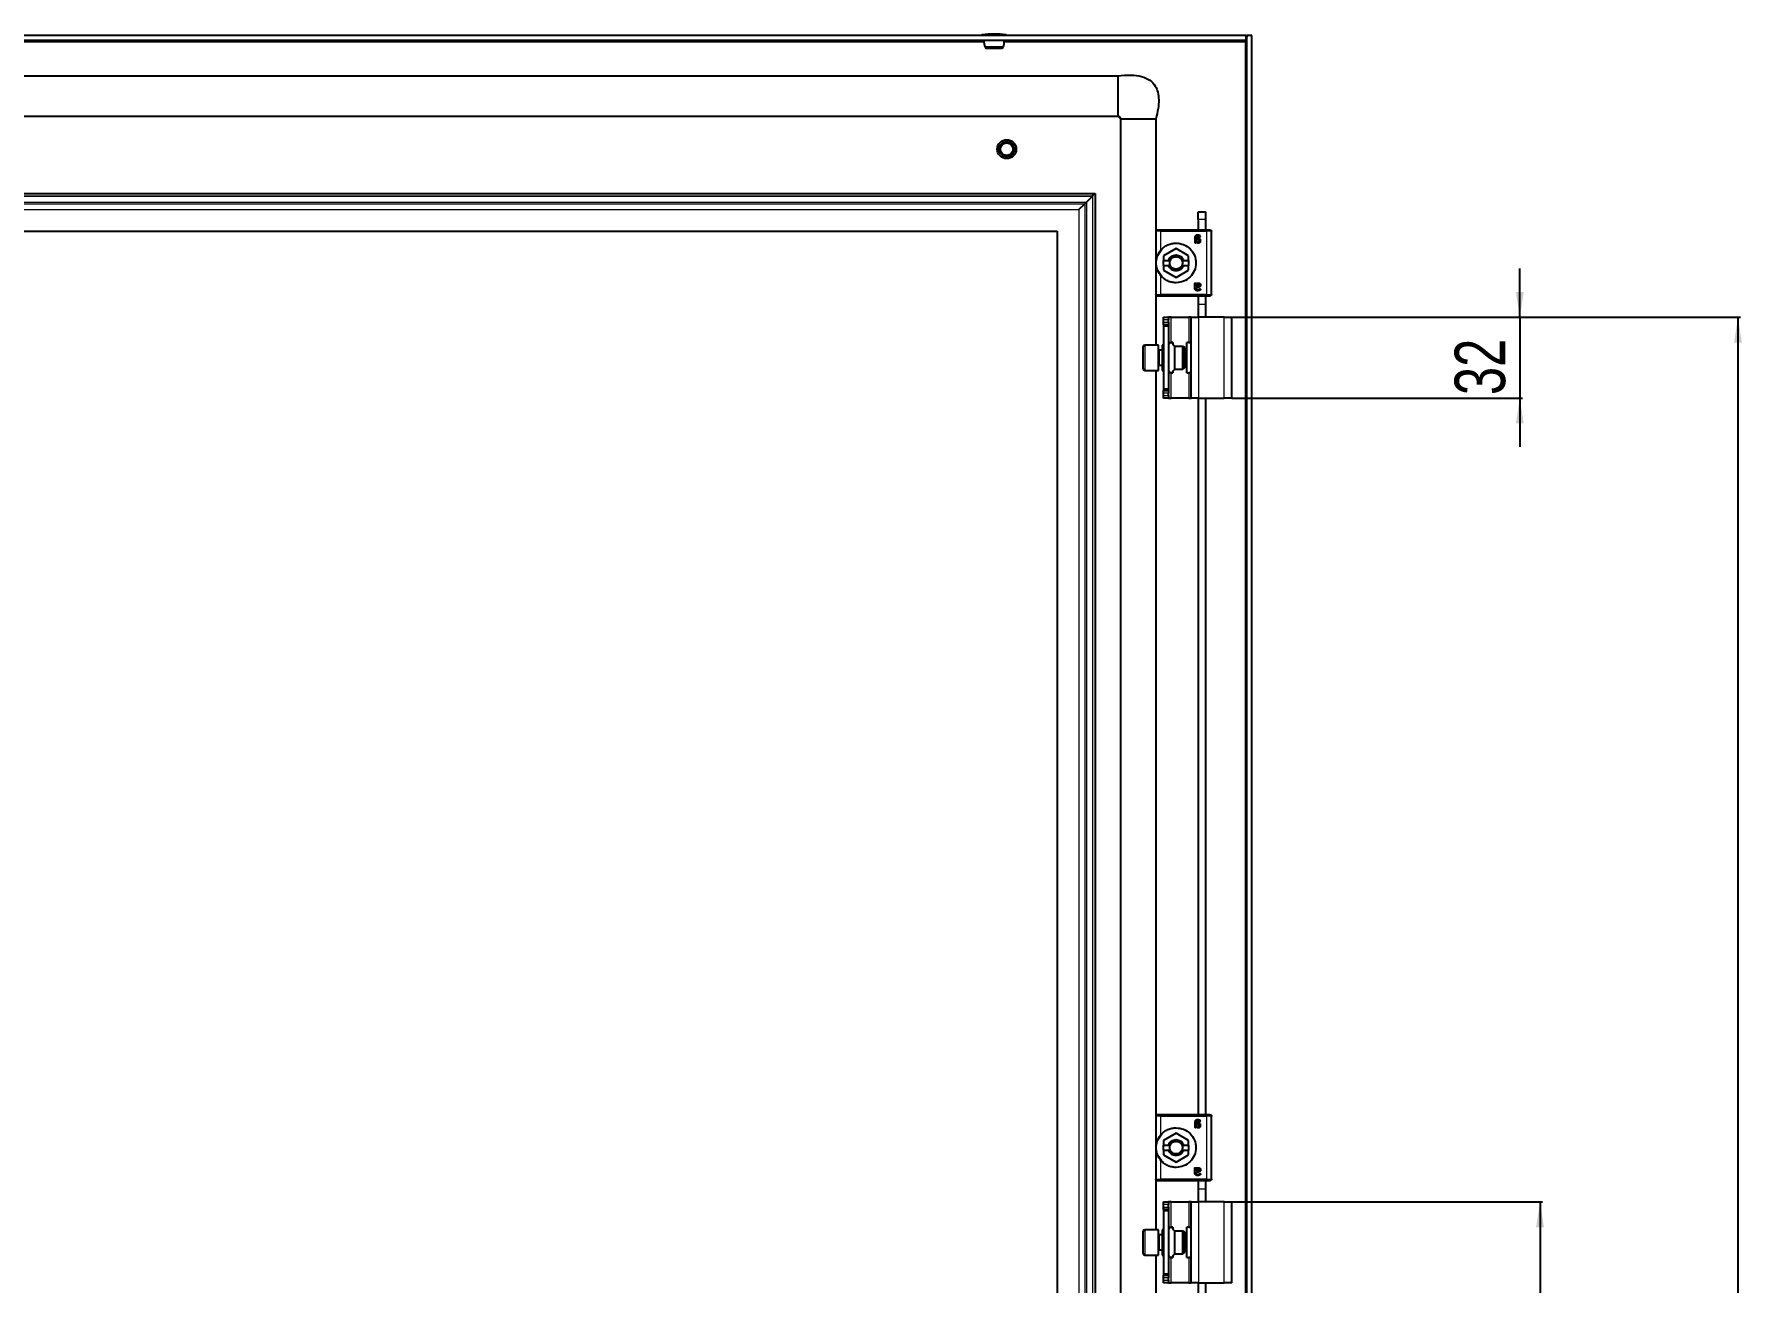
# Model space of a CAD drawing. Header units: millimetres. Extents: x -945 to 2005, y -832 to 978.
# Drawn here: x 1329 to 2005, y 308 to 802 of the extents above; entities that cross this region are included whole.
import ezdxf

# ---------------------------------------------------------------- set-up
doc = ezdxf.new("R2010")
doc.units = ezdxf.units.MM
doc.layers.add('FORMAT', color=7, linetype='Continuous')
doc.styles.add('SLDTEXTSTYLE0', font='TXT', dxfattribs={"width": 0.75})
doc.dimstyles.new('SLDDIMSTYLE0', dxfattribs={"dimtxt": 20, "dimasz": 10, "dimexe": 0, "dimexo": 0.0625, "dimgap": 5, "dimtad": 2, "dimdec": 1, "dimrnd": 1e-09, "dimzin": 12, "dimdsep": 46, "dimtxsty": 'SLDTEXTSTYLE0', "dimsah": 1, "dimcen": 0.09, "dimadec": 0, "dimazin": 3, "dimtfac": 1, "dimtofl": 0, "dimtmove": 0, "dimatfit": 3, "dimfxl": 0, "dimfrac": 2, "dimtolj": 1, "dimtzin": 12, "dimarcsym": 0})
doc.dimstyles.new('SLDDIMSTYLE1', dxfattribs={"dimtxt": 20, "dimasz": 10, "dimexe": 0, "dimexo": 0.0625, "dimgap": 5, "dimtad": 2, "dimdec": 1, "dimrnd": 1e-09, "dimzin": 12, "dimdsep": 46, "dimtxsty": 'SLDTEXTSTYLE0', "dimsah": 1, "dimcen": 0.09, "dimadec": 0, "dimazin": 3, "dimtfac": 1, "dimtmove": 0, "dimatfit": 0, "dimfxl": 0, "dimfrac": 2, "dimtolj": 1, "dimtzin": 12, "dimarcsym": 0})

# ---------------------------------------------------------------- blocks, each defined once
blk = doc.blocks.new('_D_8')
at = {"layer": 'FORMAT'}
for p, q in [((1802.91, 690.03), (2004.21, 690.03)), ((2003.21, 690.03), (2003.21, -441.97)), ((1802.91, -441.97), (2004.21, -441.97))]:
    blk.add_line(p, q, dxfattribs=at)
for points in [[(2003.21, 690.03), (2001.67, 680.03), (2004.75, 680.03)], [(2003.21, -441.97), (2004.75, -431.97), (2001.67, -431.97)]]:
    blk.add_solid(points, dxfattribs=at)
at = {"layer": 'FORMAT', "insert": (1977.43, 94.48), "char_height": 20, "attachment_point": 1, "rotation": 90, "style": 'SLDTEXTSTYLE0'}
blk.add_mtext('1132', dxfattribs=at)
blk = doc.blocks.new('_D_9')
at = {"layer": 'FORMAT'}
for p, q in [((1916.9, 690.03), (1916.9, 709.26)), ((1802.91, 690.03), (1917.9, 690.03)), ((1916.9, 690.03), (1916.9, 658.03)), ((1802.91, 658.03), (1917.9, 658.03)), ((1916.9, 658.03), (1916.9, 638.8))]:
    blk.add_line(p, q, dxfattribs=at)
for points in [[(1916.9, 690.03), (1918.44, 700.03), (1915.36, 700.03)], [(1916.9, 658.03), (1915.36, 648.03), (1918.44, 648.03)]]:
    blk.add_solid(points, dxfattribs=at)
at = {"layer": 'FORMAT', "insert": (1891.12, 659.25), "char_height": 20, "attachment_point": 1, "rotation": 90, "style": 'SLDTEXTSTYLE0'}
blk.add_mtext('32', dxfattribs=at)
blk = doc.blocks.new('_D_11')
at = {"layer": 'FORMAT'}
for p, q in [((1802.91, 340.03), (1925.9, 340.03)), ((1924.9, 340.03), (1924.9, -91.97)), ((1802.91, -91.97), (1925.9, -91.97))]:
    blk.add_line(p, q, dxfattribs=at)
for points in [[(1924.9, 340.03), (1923.36, 330.03), (1926.44, 330.03)], [(1924.9, -91.97), (1926.44, -81.97), (1923.36, -81.97)]]:
    blk.add_solid(points, dxfattribs=at)
at = {"layer": 'FORMAT', "insert": (1899.12, 101.87), "char_height": 20, "attachment_point": 1, "rotation": 90, "style": 'SLDTEXTSTYLE0'}
blk.add_mtext('432', dxfattribs=at)

msp = doc.modelspace()

# ---------------------------------------------------------------- linework, layer by layer
at = {"color": 7, "linetype": 'Continuous', "lineweight": 25}
for p, q in [((1808.6, 801.53), (819.2, 801.53)), ((1808.6, 799.53), (819.2, 799.53)), ((1808.51, 799.53), (1808.3, 798.93)), ((1808.6, 799.53), (1808.6, 801.53)), ((1810.9, 801.53), (1808.9, 801.53)), ((1808.9, -553.47), (1808.9, 801.53)), ((1810.9, -553.47), (1810.9, 801.53)), ((1712.48, 796.92), (1705.31, 796.92)), ((1705.79, 796.53), (1712, 796.53)), ((869.9, 785.53), (1757.9, 785.53)), ((869.9, 769.53), (1757.9, 769.53)), ((1758.9, 768.53), (1758.9, -520.47)), ((1772.9, 768.53), (1772.9, 724.21)), ((878.9, 739.03), (1748.9, 739.03)), ((1745.49, 735.62), (1747.8, 737.93)), ((1747.9, 738.03), (1748.9, 739.03)), ((1748.9, 739.03), (1748.9, -490.97)), ((1742.49, 732.62), (1744.8, 734.93)), ((1744.8, 734.93), (1745.49, 735.62)), ((1789.6, 731.73), (1792.6, 731.73)), ((1789.6, 728.73), (1789.6, 731.73)), ((1792.6, 731.73), (1792.6, 728.73)), ((893.9, 724.03), (1733.9, 724.03)), ((1733.9, 724.03), (1733.9, -475.97)), ((1772.9, 724.03), (1772.9, 699.03)), ((1792.9, 724.53), (1774.9, 724.53)), ((1789.6, 728.73), (1789.6, 724.53)), ((1792.6, 728.73), (1792.6, 724.53)), ((1793.5, 724.53), (1793.25, 724.53)), ((1794.9, 699.03), (1794.9, 724.03)), ((1773.72, 714.66), (1775.23, 716.92)), ((1780.9, 717.25), (1775.95, 714.39)), ((1785.85, 714.39), (1780.9, 717.25)), ((1788.34, 721.49), (1788.34, 719.62)), ((1788.79, 719.63), (1788.79, 719.9)), ((1788.87, 721.24), (1788.87, 721.46)), ((1789.25, 721.24), (1788.87, 721.24)), ((1788.87, 720.89), (1789.29, 720.89)), ((1788.87, 720.3), (1788.87, 720.89)), ((1775.95, 714.39), (1775.95, 712.53)), ((1775.95, 712.53), (1777.91, 712.53)), ((1775.95, 710.53), (1775.95, 712.53)), ((1775.95, 710.53), (1775.95, 708.67)), ((1775.95, 710.53), (1777.91, 710.53)), ((1778.6, 712.53), (1777.91, 712.53)), ((1777.91, 710.53), (1778.6, 710.53)), ((1783.88, 712.53), (1783.19, 712.53)), ((1783.19, 710.53), (1783.88, 710.53)), ((1783.88, 712.53), (1785.85, 712.53)), ((1783.88, 710.53), (1785.85, 710.53)), ((1785.85, 712.53), (1785.85, 714.39)), ((1785.85, 712.53), (1785.85, 710.53)), ((1785.85, 708.67), (1785.85, 710.53)), ((1775.23, 706.15), (1773.72, 708.41)), ((1775.95, 708.67), (1780.9, 705.82)), ((1780.9, 705.82), (1785.85, 708.67)), ((1788.34, 701.57), (1788.34, 703.44)), ((1788.79, 703.44), (1788.79, 703.16)), ((1788.87, 702.18), (1788.87, 702.77)), ((1772.9, 698.86), (1772.9, 679.03)), ((1774.9, 698.53), (1792.9, 698.53)), ((1789.29, 702.18), (1788.87, 702.18)), ((1789.25, 701.83), (1788.87, 701.83)), ((1788.87, 701.83), (1788.87, 701.61)), ((1789.6, 698.62), (1789.6, 695.23)), ((1792.6, 698.62), (1792.6, 695.23)), ((1793.25, 698.53), (1793.5, 698.53)), ((1775.9, 690.03), (1777.9, 690.03)), ((1775.9, 689.03), (1775.9, 690.03)), ((1777.9, 690.03), (1777.9, 689.03)), ((1778.9, 690.03), (1777.9, 690.03)), ((1778.9, 690.03), (1785.9, 690.03)), ((1786.9, 690.03), (1785.9, 690.03)), ((1786.9, 690.03), (1789.9, 690.03)), ((1786.9, 658.03), (1786.9, 690.03)), ((1789.6, 695.23), (1789.6, 690.03)), ((1799.9, 690.03), (1789.9, 690.03)), ((1792.6, 695.23), (1792.6, 690.03)), ((1799.9, 690.03), (1802.9, 690.03)), ((1802.9, 658.03), (1802.9, 690.03)), ((1775.9, 688.03), (1775.9, 689.03)), ((1775.9, 687.03), (1775.9, 688.03)), ((1777.9, 687.03), (1775.9, 687.03)), ((1775.9, 687.03), (1775.9, 686.53)), ((1777.9, 686.53), (1775.9, 686.53)), ((1775.9, 686.53), (1775.9, 661.53)), ((1777.9, 688.03), (1777.9, 689.03)), ((1777.9, 688.03), (1777.9, 687.03)), ((1777.9, 687.03), (1777.9, 686.53)), ((1777.9, 686.53), (1777.9, 661.53)), ((1767.9, 671.78), (1767.9, 678.43)), ((1773.9, 679.03), (1768.5, 679.03)), ((1773.9, 671.47), (1773.9, 679.03)), ((1775.4, 677.03), (1774.15, 677.03)), ((1775.9, 679.03), (1775.4, 679.03)), ((1775.4, 679.03), (1775.4, 677.82)), ((1775.4, 677.82), (1775.4, 669.03)), ((1777.9, 680.03), (1778.9, 680.03)), ((1779.6, 680.03), (1778.9, 680.03)), ((1779.6, 680.03), (1779.6, 679.58)), ((1783.53, 678.53), (1780.4, 678.53)), ((1780.4, 669.53), (1780.4, 678.53)), ((1784.4, 678.03), (1783.53, 678.53)), ((1783.53, 669.53), (1783.53, 678.53)), ((1784.4, 670.03), (1784.4, 678.03)), ((1785.2, 668.03), (1785.2, 680.03)), ((1785.9, 680.03), (1785.2, 680.03)), ((1785.9, 680.03), (1786.9, 680.03)), ((1767.9, 669.63), (1767.9, 671.78)), ((1768.5, 669.03), (1773.9, 669.03)), ((1772.9, 669.03), (1772.9, 374.21)), ((1773.9, 669.03), (1773.9, 671.47)), ((1774.15, 671.03), (1775.4, 671.03)), ((1775.4, 669.03), (1775.9, 669.03)), ((1780.4, 669.53), (1783.53, 669.53)), ((1783.53, 669.53), (1784.4, 670.03)), ((1778.9, 668.03), (1777.9, 668.03)), ((1778.9, 668.03), (1779.6, 668.03)), ((1779.6, 668.48), (1779.6, 668.03)), ((1785.2, 668.03), (1785.9, 668.03)), ((1786.9, 668.03), (1785.9, 668.03)), ((1777.9, 661.53), (1775.9, 661.53)), ((1775.9, 661.53), (1775.9, 661.03)), ((1775.9, 660.03), (1775.9, 661.03)), ((1775.9, 661.03), (1777.9, 661.03)), ((1775.9, 659.03), (1775.9, 660.03)), ((1775.9, 658.03), (1775.9, 659.03)), ((1777.9, 658.03), (1775.9, 658.03)), ((1777.9, 661.53), (1777.9, 661.03)), ((1777.9, 661.03), (1777.9, 660.03)), ((1777.9, 659.03), (1777.9, 660.03)), ((1777.9, 659.03), (1777.9, 658.03)), ((1777.9, 658.03), (1778.9, 658.03)), ((1785.9, 658.03), (1778.9, 658.03)), ((1785.9, 658.03), (1786.9, 658.03)), ((1789.9, 658.03), (1786.9, 658.03)), ((1789.6, 658.03), (1789.6, 374.53)), ((1789.9, 658.03), (1799.9, 658.03)), ((1792.6, 658.03), (1792.6, 374.53)), ((1802.9, 658.03), (1799.9, 658.03)), ((1772.9, 374.03), (1772.9, 349.03)), ((1792.9, 374.53), (1774.9, 374.53)), ((1793.5, 374.53), (1793.25, 374.53)), ((1794.9, 349.03), (1794.9, 374.03)), ((1773.72, 364.66), (1775.23, 366.92)), ((1780.9, 367.25), (1775.95, 364.39)), ((1785.85, 364.39), (1780.9, 367.25)), ((1788.34, 371.49), (1788.34, 369.62)), ((1788.79, 369.63), (1788.79, 369.9)), ((1788.87, 371.24), (1788.87, 371.46)), ((1789.25, 371.24), (1788.87, 371.24)), ((1788.87, 370.89), (1789.29, 370.89)), ((1788.87, 370.3), (1788.87, 370.89)), ((1775.23, 356.15), (1773.72, 358.41)), ((1775.95, 364.39), (1775.95, 362.53)), ((1775.95, 362.53), (1777.91, 362.53)), ((1775.95, 360.53), (1775.95, 362.53)), ((1775.95, 360.53), (1775.95, 358.67)), ((1775.95, 360.53), (1777.91, 360.53)), ((1775.95, 358.67), (1780.9, 355.82)), ((1778.6, 362.53), (1777.91, 362.53)), ((1777.91, 360.53), (1778.6, 360.53)), ((1780.9, 355.82), (1785.85, 358.67)), ((1783.88, 362.53), (1783.19, 362.53)), ((1783.19, 360.53), (1783.88, 360.53)), ((1783.88, 362.53), (1785.85, 362.53)), ((1783.88, 360.53), (1785.85, 360.53)), ((1785.85, 362.53), (1785.85, 364.39)), ((1785.85, 362.53), (1785.85, 360.53)), ((1785.85, 358.67), (1785.85, 360.53)), ((1788.34, 351.57), (1788.34, 353.44)), ((1788.79, 353.44), (1788.79, 353.16)), ((1788.87, 352.18), (1788.87, 352.77)), ((1789.29, 352.18), (1788.87, 352.18)), ((1789.25, 351.83), (1788.87, 351.83)), ((1788.87, 351.83), (1788.87, 351.61)), ((1772.9, 348.86), (1772.9, 329.03)), ((1774.9, 348.53), (1792.9, 348.53)), ((1789.6, 348.62), (1789.6, 345.23)), ((1789.6, 345.23), (1789.6, 340.03)), ((1792.6, 348.62), (1792.6, 345.23)), ((1792.6, 345.23), (1792.6, 340.03)), ((1793.25, 348.53), (1793.5, 348.53)), ((1775.9, 340.03), (1777.9, 340.03)), ((1775.9, 339.03), (1775.9, 340.03)), ((1775.9, 338.03), (1775.9, 339.03)), ((1775.9, 337.03), (1775.9, 338.03)), ((1777.9, 340.03), (1777.9, 339.03)), ((1778.9, 340.03), (1777.9, 340.03)), ((1777.9, 338.03), (1777.9, 339.03)), ((1777.9, 338.03), (1777.9, 337.03)), ((1778.9, 340.03), (1785.9, 340.03)), ((1786.9, 340.03), (1785.9, 340.03)), ((1786.9, 340.03), (1789.9, 340.03)), ((1786.9, 308.03), (1786.9, 340.03)), ((1799.9, 340.03), (1789.9, 340.03)), ((1799.9, 340.03), (1802.9, 340.03)), ((1802.9, 308.03), (1802.9, 340.03)), ((1777.9, 337.03), (1775.9, 337.03)), ((1775.9, 337.03), (1775.9, 336.53)), ((1777.9, 336.53), (1775.9, 336.53)), ((1775.9, 336.53), (1775.9, 311.53)), ((1777.9, 337.03), (1777.9, 336.53)), ((1777.9, 336.53), (1777.9, 311.53)), ((1767.9, 321.78), (1767.9, 328.43)), ((1773.9, 329.03), (1768.5, 329.03)), ((1773.9, 321.47), (1773.9, 329.03)), ((1775.4, 327.03), (1774.15, 327.03)), ((1775.9, 329.03), (1775.4, 329.03)), ((1775.4, 329.03), (1775.4, 327.82)), ((1775.4, 327.82), (1775.4, 319.03)), ((1777.9, 330.03), (1778.9, 330.03)), ((1779.6, 330.03), (1778.9, 330.03)), ((1779.6, 330.03), (1779.6, 329.58)), ((1783.53, 328.53), (1780.4, 328.53)), ((1780.4, 319.53), (1780.4, 328.53)), ((1784.4, 328.03), (1783.53, 328.53)), ((1783.53, 319.53), (1783.53, 328.53)), ((1784.4, 320.03), (1784.4, 328.03)), ((1785.2, 318.03), (1785.2, 330.03)), ((1785.9, 330.03), (1785.2, 330.03)), ((1785.9, 330.03), (1786.9, 330.03)), ((1767.9, 319.63), (1767.9, 321.78)), ((1768.5, 319.03), (1773.9, 319.03)), ((1772.9, 319.03), (1772.9, -70.97)), ((1773.9, 319.03), (1773.9, 321.47)), ((1774.15, 321.03), (1775.4, 321.03)), ((1775.4, 319.03), (1775.9, 319.03)), ((1778.9, 318.03), (1777.9, 318.03)), ((1778.9, 318.03), (1779.6, 318.03)), ((1779.6, 318.48), (1779.6, 318.03)), ((1780.4, 319.53), (1783.53, 319.53)), ((1783.53, 319.53), (1784.4, 320.03)), ((1785.2, 318.03), (1785.9, 318.03)), ((1786.9, 318.03), (1785.9, 318.03)), ((1777.9, 311.53), (1775.9, 311.53)), ((1775.9, 311.53), (1775.9, 311.03)), ((1775.9, 311.03), (1777.9, 311.03)), ((1775.9, 310.03), (1775.9, 311.03)), ((1777.9, 311.53), (1777.9, 311.03)), ((1777.9, 311.03), (1777.9, 310.03)), ((1775.9, 309.03), (1775.9, 310.03)), ((1775.9, 308.03), (1775.9, 309.03)), ((1777.9, 308.03), (1775.9, 308.03)), ((1777.9, 309.03), (1777.9, 310.03)), ((1777.9, 309.03), (1777.9, 308.03)), ((1777.9, 308.03), (1778.9, 308.03)), ((1785.9, 308.03), (1778.9, 308.03)), ((1785.9, 308.03), (1786.9, 308.03)), ((1789.9, 308.03), (1786.9, 308.03)), ((1789.6, 308.03), (1789.6, 259.73)), ((1789.9, 308.03), (1799.9, 308.03)), ((1792.6, 308.03), (1792.6, 259.73)), ((1802.9, 308.03), (1799.9, 308.03))]:
    msp.add_line(p, q, dxfattribs=at)
at = {"color": 8, "linetype": 'Continuous', "lineweight": 18}
for p, q in [((922.94, 798.93), (1704.85, 798.93)), ((1713.76, 801.66), (1704.03, 801.66)), ((1713.64, 801.78), (1704.15, 801.78)), ((1712.94, 798.93), (1808.3, 798.93)), ((1808.3, 798.93), (1808.3, -550.87)), ((879.9, 738.03), (1747.9, 738.03)), ((880, 737.93), (1747.8, 737.93)), ((1747.8, 737.93), (1747.8, -489.87)), ((1747.9, 738.03), (1747.9, -489.97)), ((882.3, 735.62), (1745.49, 735.62)), ((883, 734.93), (1744.8, 734.93)), ((885.3, 732.62), (1742.49, 732.62)), ((1742.49, 732.62), (1742.49, -484.56)), ((1744.8, 734.93), (1744.8, -486.87)), ((1745.49, 735.62), (1745.49, -487.56)), ((1774.9, 716.59), (1774.9, 724.03)), ((1774.9, 724.03), (1792.9, 724.03)), ((1792.6, 728.73), (1789.6, 728.73)), ((1792.9, 724.03), (1792.9, 699.03)), ((1774.9, 699.03), (1774.9, 706.47)), ((1780.9, 709.03), (1780.9, 708.38)), ((1792.9, 699.03), (1774.9, 699.03)), ((1778.9, 680.03), (1778.9, 690.03)), ((1785.9, 690.03), (1785.9, 680.03)), ((1789.6, 695.23), (1792.6, 695.23)), ((1789.9, 658.03), (1789.9, 690.03)), ((1799.9, 658.03), (1799.9, 690.03)), ((1777.9, 689.03), (1775.9, 689.03)), ((1775.9, 688.03), (1777.9, 688.03)), ((1768.5, 679.03), (1768.5, 671.47)), ((1774.15, 677.03), (1774.15, 671.03)), ((1768.5, 671.47), (1768.5, 669.03)), ((1778.9, 658.03), (1778.9, 668.03)), ((1785.9, 668.03), (1785.9, 658.03)), ((1777.9, 660.03), (1775.9, 660.03)), ((1775.9, 659.03), (1777.9, 659.03)), ((1774.9, 366.59), (1774.9, 374.03)), ((1774.9, 374.03), (1792.9, 374.03)), ((1792.9, 374.03), (1792.9, 349.03)), ((1780.9, 359.03), (1780.9, 358.38)), ((1774.9, 349.03), (1774.9, 356.47)), ((1792.9, 349.03), (1774.9, 349.03)), ((1789.6, 345.23), (1792.6, 345.23)), ((1777.9, 339.03), (1775.9, 339.03)), ((1775.9, 338.03), (1777.9, 338.03)), ((1778.9, 330.03), (1778.9, 340.03)), ((1785.9, 340.03), (1785.9, 330.03)), ((1789.9, 308.03), (1789.9, 340.03)), ((1799.9, 308.03), (1799.9, 340.03)), ((1768.5, 329.03), (1768.5, 321.47)), ((1774.15, 327.03), (1774.15, 321.03)), ((1768.5, 321.47), (1768.5, 319.03)), ((1778.9, 308.03), (1778.9, 318.03)), ((1785.9, 318.03), (1785.9, 308.03)), ((1777.9, 310.03), (1775.9, 310.03)), ((1775.9, 309.03), (1777.9, 309.03))]:
    msp.add_line(p, q, dxfattribs=at)
at = {"color": 7, "linetype": 'Continuous', "lineweight": 25}
for radius in [3.75, 3, 2.5]:
    msp.add_circle((1713.9, 756.53), radius, dxfattribs=at)
for centre, radius, start, end in [((1704.16, 801.66), 0.126, 96.02558, 180), ((1729.8, 801.6), 25.77, 179.86102, 180.13898), ((1708.9, 756.78), 45.25, 90.0016, 96.02558), ((1711.02, 799.27), 6.18, 177.53422, 202.36543), ((1708.89, 756.78), 45.25, 83.97442, 89.9984), ((1706.77, 799.27), 6.18, 337.63457, 2.46578), ((1713.63, 801.66), 0.126, 0, 83.97442), ((1687.99, 801.6), 25.77, 359.86102, 0.13898), ((1705.79, 797.03), 0.5, 193.38346, 270), ((1712, 797.03), 0.5, 270, 346.61654), ((1768.5, 678.43), 0.6, 90, 180), ((1774.15, 677.28), 0.25, 180, 270), ((1768.5, 669.63), 0.6, 180, 270), ((1774.15, 670.78), 0.25, 90, 180), ((1768.5, 328.43), 0.6, 90, 180), ((1774.15, 327.28), 0.25, 180, 270), ((1768.5, 319.63), 0.6, 180, 270), ((1774.15, 320.78), 0.25, 90, 180)]:
    msp.add_arc(centre, radius, start, end, dxfattribs=at)
for points, knots in [([(1808.3, 798.93), (1808.35, 799.09), (1808.4, 799.25), (1808.5, 799.47), (1808.55, 799.53), (1808.6, 799.53)], [0, 0, 0, 0, 0.5, 0.5, 1, 1, 1, 1]), ([(1808.9, 801.53), (1808.87, 801.15), (1808.83, 800.58), (1808.65, 800.01), (1808.6, 799.82)], [0, 0, 0, 0, 0.662931, 1, 1, 1, 1]), ([(1757.9, 785.53), (1759.62, 785.7), (1762.76, 786), (1767.09, 785.49), (1770.52, 784.06), (1772.73, 781.75), (1773.82, 778.98), (1774.14, 775.93), (1773.84, 772.37), (1773.23, 769.88), (1772.9, 768.53)], [0, 0, 0, 0, 0.176713, 0.320911, 0.440308, 0.54837, 0.6374, 0.738878, 0.858543, 1, 1, 1, 1]), ([(1757.9, 785.53), (1757.9, 785.5), (1757.9, 785.44), (1757.9, 784.8), (1757.9, 783.33), (1757.9, 781.14), (1757.9, 779.14), (1757.9, 777.53), (1757.9, 775.93), (1757.9, 773.92), (1757.9, 771.74), (1757.9, 770.23), (1757.9, 769.83), (1757.9, 769.7)], [0, 0, 0, 0, 0.069165, 0.1363, 0.267291, 0.398282, 0.465417, 0.534583, 0.603748, 0.670883, 0.801874, 0.932865, 1, 1, 1, 1]), ([(1757.9, 769.7), (1758, 769.68), (1758.13, 769.66), (1758.29, 769.59), (1758.37, 769.54), (1758.43, 769.47), (1758.47, 769.4), (1758.5, 769.33), (1758.57, 769.15), (1758.73, 769.07), (1758.88, 768.84), (1758.91, 768.64), (1758.93, 768.53)], [0, 0, 0, 0, 0.146823, 0.202041, 0.247643, 0.28691, 0.323569, 0.360785, 0.40083, 0.628513, 0.79432, 1, 1, 1, 1]), ([(1758.9, 768.53), (1758.75, 768.76), (1758.48, 769.16), (1758.07, 769.42), (1757.9, 769.53)], [0, 0, 0, 0, 0.561561, 1, 1, 1, 1]), ([(1759.01, 768.53), (1759.04, 768.53), (1759.12, 768.53), (1759.58, 768.53), (1759.87, 768.53)], [0, 0, 0, 0, 0.350861, 1, 1, 1, 1]), ([(1774.9, 706.47), (1774.61, 706.85), (1774.04, 707.6), (1773.48, 708.85), (1773.13, 710.13), (1773, 711.53), (1773.13, 712.94), (1773.48, 714.22), (1774.04, 715.46), (1774.61, 716.22), (1774.9, 716.59)], [0, 0, 0, 0, 0.125762, 0.25037, 0.375307, 0.500139, 0.62481, 0.749763, 0.874888, 1, 1, 1, 1]), ([(1789.45, 722.53), (1789.3, 722.53), (1789.08, 722.52), (1788.8, 722.42), (1788.61, 722.3), (1788.47, 722.14), (1788.35, 721.86), (1788.34, 721.64), (1788.34, 721.49)], [0, 0, 0, 0, 0.250089, 0.382495, 0.500259, 0.622163, 0.750133, 1, 1, 1, 1]), ([(1788.34, 719.62), (1788.34, 719.61), (1788.34, 719.6), (1788.35, 719.58), (1788.38, 719.56), (1788.45, 719.53), (1788.52, 719.53), (1788.57, 719.53)], [0, 0, 0, 0, 0.124881, 0.183376, 0.250934, 0.500336, 1, 1, 1, 1]), ([(1788.57, 719.53), (1788.61, 719.53), (1788.68, 719.53), (1788.75, 719.55), (1788.78, 719.58), (1788.79, 719.6), (1788.79, 719.61), (1788.79, 719.63)], [0, 0, 0, 0, 0.499718, 0.749437, 0.810587, 0.875078, 1, 1, 1, 1]), ([(1788.79, 719.9), (1788.92, 719.79), (1789.11, 719.62), (1789.38, 719.51), (1789.55, 719.48), (1789.63, 719.48), (1789.67, 719.47)], [0, 0, 0, 0, 0.499113, 0.749325, 0.874665, 1, 1, 1, 1]), ([(1788.87, 721.46), (1788.87, 721.55), (1788.88, 721.68), (1788.93, 721.85), (1789.01, 721.96), (1789.11, 722.04), (1789.24, 722.09), (1789.37, 722.12), (1789.46, 722.12), (1789.5, 722.12)], [0, 0, 0, 0, 0.250023, 0.382539, 0.499802, 0.620838, 0.749652, 0.874777, 1, 1, 1, 1]), ([(1789.59, 719.89), (1789.52, 719.89), (1789.37, 719.9), (1789.11, 720.04), (1788.96, 720.19), (1788.87, 720.3)], [0, 0, 0, 0, 0.249939, 0.499864, 1, 1, 1, 1]), ([(1790.63, 720.32), (1790.63, 720.4), (1790.62, 720.55), (1790.52, 720.77), (1790.37, 720.95), (1790.1, 721.12), (1789.71, 721.22), (1789.4, 721.23), (1789.25, 721.24)], [0, 0, 0, 0, 0.1250486, 0.2498861, 0.3708558, 0.4998199, 0.7496086, 1, 1, 1, 1]), ([(1789.29, 720.89), (1789.4, 720.88), (1789.58, 720.88), (1789.8, 720.81), (1789.95, 720.72), (1790.04, 720.62), (1790.09, 720.49), (1790.1, 720.4), (1790.1, 720.36)], [0, 0, 0, 0, 0.279652, 0.500248, 0.629485, 0.750186, 0.875763, 1, 1, 1, 1]), ([(1790.51, 722.04), (1790.51, 722.09), (1790.51, 722.17), (1790.45, 722.26), (1790.31, 722.35), (1789.98, 722.48), (1789.66, 722.51), (1789.45, 722.53)], [0, 0, 0, 0, 0.124693, 0.187182, 0.249773, 0.500039, 1, 1, 1, 1]), ([(1789.5, 722.12), (1789.66, 722.1), (1789.91, 722.07), (1790.16, 721.95), (1790.29, 721.88), (1790.35, 721.84), (1790.39, 721.83), (1790.41, 721.83)], [0, 0, 0, 0, 0.4987, 0.749508, 0.874949, 0.946783, 1, 1, 1, 1]), ([(1790.1, 720.36), (1790.1, 720.29), (1790.09, 720.19), (1790.02, 720.07), (1789.96, 720), (1789.88, 719.94), (1789.78, 719.91), (1789.69, 719.89), (1789.62, 719.89), (1789.59, 719.89)], [0, 0, 0, 0, 0.249168, 0.373635, 0.49939, 0.619394, 0.749656, 0.87477, 1, 1, 1, 1]), ([(1789.67, 719.47), (1789.79, 719.48), (1789.97, 719.49), (1790.2, 719.58), (1790.35, 719.67), (1790.48, 719.8), (1790.6, 720.01), (1790.62, 720.2), (1790.63, 720.32)], [0, 0, 0, 0, 0.25007, 0.379181, 0.500499, 0.62417, 0.750842, 1, 1, 1, 1]), ([(1790.41, 721.83), (1790.42, 721.83), (1790.44, 721.83), (1790.46, 721.84), (1790.47, 721.85), (1790.49, 721.88), (1790.5, 721.92), (1790.51, 721.96), (1790.51, 722), (1790.51, 722.02), (1790.51, 722.04)], [0, 0, 0, 0, 0.128825, 0.180169, 0.243397, 0.36986, 0.499864, 0.749649, 0.843476, 1, 1, 1, 1]), ([(1788.34, 703.44), (1788.34, 703.45), (1788.34, 703.47), (1788.35, 703.49), (1788.38, 703.51), (1788.45, 703.53), (1788.52, 703.53), (1788.57, 703.53)], [0, 0, 0, 0, 0.124884, 0.1863766, 0.2509142, 0.5003223, 1, 1, 1, 1]), ([(1788.57, 703.53), (1788.61, 703.53), (1788.67, 703.53), (1788.74, 703.51), (1788.76, 703.5), (1788.78, 703.49), (1788.79, 703.47), (1788.79, 703.45), (1788.79, 703.44)], [0, 0, 0, 0, 0.499162, 0.644242, 0.749698, 0.813605, 0.875217, 1, 1, 1, 1]), ([(1788.79, 703.16), (1788.92, 703.27), (1789.11, 703.44), (1789.42, 703.57), (1789.59, 703.59), (1789.67, 703.59)], [0, 0, 0, 0, 0.499364, 0.749701, 1, 1, 1, 1]), ([(1788.87, 702.77), (1788.96, 702.87), (1789.11, 703.03), (1789.34, 703.14), (1789.48, 703.18), (1789.55, 703.18), (1789.59, 703.18)], [0, 0, 0, 0, 0.499765, 0.749504, 0.874771, 1, 1, 1, 1]), ([(1790.63, 702.75), (1790.63, 702.71), (1790.63, 702.63), (1790.6, 702.48), (1790.52, 702.29), (1790.36, 702.12), (1790.1, 701.95), (1789.71, 701.84), (1789.4, 701.83), (1789.25, 701.83)], [0, 0, 0, 0, 0.0626366, 0.1252782, 0.2500723, 0.3748405, 0.4999941, 0.7496958, 1, 1, 1, 1]), ([(1790.1, 702.71), (1790.1, 702.66), (1790.09, 702.57), (1790.04, 702.45), (1789.95, 702.34), (1789.8, 702.25), (1789.58, 702.19), (1789.4, 702.18), (1789.29, 702.18)], [0, 0, 0, 0, 0.124446, 0.249795, 0.37, 0.499734, 0.719932, 1, 1, 1, 1]), ([(1789.59, 703.18), (1789.65, 703.18), (1789.75, 703.17), (1789.88, 703.12), (1789.96, 703.06), (1790.02, 702.99), (1790.07, 702.9), (1790.1, 702.81), (1790.1, 702.74), (1790.1, 702.71)], [0, 0, 0, 0, 0.2496231, 0.3771401, 0.499734, 0.6227303, 0.7498125, 0.8748762, 1, 1, 1, 1]), ([(1789.67, 703.59), (1789.79, 703.58), (1789.97, 703.57), (1790.2, 703.49), (1790.35, 703.39), (1790.48, 703.26), (1790.6, 703.05), (1790.62, 702.87), (1790.63, 702.75)], [0, 0, 0, 0, 0.25007, 0.379559, 0.500499, 0.624556, 0.750843, 1, 1, 1, 1]), ([(1789.45, 700.53), (1789.37, 700.53), (1789.23, 700.54), (1789.01, 700.57), (1788.8, 700.64), (1788.61, 700.76), (1788.47, 700.93), (1788.35, 701.2), (1788.34, 701.43), (1788.34, 701.57)], [0, 0, 0, 0, 0.125255, 0.250437, 0.383066, 0.500493, 0.622629, 0.75025, 1, 1, 1, 1]), ([(1788.87, 701.61), (1788.87, 701.56), (1788.87, 701.47), (1788.89, 701.34), (1788.93, 701.21), (1789.01, 701.1), (1789.11, 701.02), (1789.28, 700.95), (1789.42, 700.95), (1789.5, 700.94)], [0, 0, 0, 0, 0.125295, 0.250514, 0.383518, 0.50035, 0.621938, 0.750243, 1, 1, 1, 1]), ([(1790.51, 701.03), (1790.51, 701), (1790.51, 700.95), (1790.5, 700.87), (1790.45, 700.8), (1790.31, 700.71), (1789.98, 700.58), (1789.66, 700.55), (1789.45, 700.53)], [0, 0, 0, 0, 0.062686, 0.125173, 0.187628, 0.250185, 0.500314, 1, 1, 1, 1]), ([(1789.5, 700.94), (1789.67, 700.96), (1789.98, 700.98), (1790.24, 701.2), (1790.39, 701.23), (1790.41, 701.24)], [0, 0, 0, 0, 0.498852, 0.946609, 1, 1, 1, 1]), ([(1790.41, 701.24), (1790.42, 701.24), (1790.44, 701.24), (1790.46, 701.22), (1790.47, 701.21), (1790.49, 701.19), (1790.51, 701.13), (1790.51, 701.07), (1790.51, 701.03)], [0, 0, 0, 0, 0.13107, 0.182437, 0.243796, 0.371388, 0.500442, 1, 1, 1, 1]), ([(1780.4, 678.53), (1780.22, 678.69), (1779.87, 678.99), (1779.68, 679.56), (1779.31, 679.87), (1778.98, 680), (1778.62, 679.96), (1778.27, 679.77), (1778.02, 679.41), (1777.94, 679.12), (1777.9, 678.96)], [0, 0, 0, 0, 0.185676, 0.371025, 0.466937, 0.562172, 0.656347, 0.751553, 0.873842, 1, 1, 1, 1]), ([(1777.9, 669.1), (1777.94, 668.95), (1778.02, 668.65), (1778.27, 668.29), (1778.62, 668.1), (1778.98, 668.07), (1779.31, 668.2), (1779.68, 668.5), (1779.87, 669.07), (1780.22, 669.38), (1780.4, 669.53)], [0, 0, 0, 0, 0.126158, 0.248447, 0.343653, 0.437828, 0.533063, 0.628975, 0.814324, 1, 1, 1, 1]), ([(1789.45, 372.53), (1789.3, 372.53), (1789.08, 372.52), (1788.8, 372.42), (1788.61, 372.3), (1788.47, 372.14), (1788.35, 371.86), (1788.34, 371.64), (1788.34, 371.49)], [0, 0, 0, 0, 0.250089, 0.382495, 0.500259, 0.622163, 0.750133, 1, 1, 1, 1]), ([(1788.87, 371.46), (1788.87, 371.55), (1788.88, 371.68), (1788.93, 371.85), (1789.01, 371.96), (1789.11, 372.04), (1789.24, 372.09), (1789.37, 372.12), (1789.46, 372.12), (1789.5, 372.12)], [0, 0, 0, 0, 0.250023, 0.382539, 0.499802, 0.620838, 0.749652, 0.874777, 1, 1, 1, 1]), ([(1790.51, 372.04), (1790.51, 372.09), (1790.51, 372.17), (1790.45, 372.26), (1790.31, 372.35), (1789.98, 372.48), (1789.66, 372.51), (1789.45, 372.53)], [0, 0, 0, 0, 0.1246927, 0.1871822, 0.2497734, 0.5000394, 1, 1, 1, 1]), ([(1789.5, 372.12), (1789.66, 372.1), (1789.91, 372.07), (1790.16, 371.95), (1790.29, 371.88), (1790.35, 371.84), (1790.39, 371.83), (1790.41, 371.83)], [0, 0, 0, 0, 0.4987, 0.749508, 0.874949, 0.946783, 1, 1, 1, 1]), ([(1790.41, 371.83), (1790.42, 371.83), (1790.44, 371.83), (1790.46, 371.84), (1790.47, 371.85), (1790.49, 371.88), (1790.5, 371.92), (1790.51, 371.96), (1790.51, 372), (1790.51, 372.02), (1790.51, 372.04)], [0, 0, 0, 0, 0.128825, 0.180169, 0.243397, 0.36986, 0.499864, 0.749649, 0.843476, 1, 1, 1, 1]), ([(1774.9, 356.47), (1774.61, 356.85), (1774.04, 357.6), (1773.48, 358.85), (1773.13, 360.13), (1773, 361.53), (1773.13, 362.94), (1773.48, 364.22), (1774.04, 365.46), (1774.61, 366.22), (1774.9, 366.59)], [0, 0, 0, 0, 0.125762, 0.25037, 0.375307, 0.500139, 0.62481, 0.749763, 0.874888, 1, 1, 1, 1]), ([(1788.34, 369.62), (1788.34, 369.61), (1788.34, 369.6), (1788.35, 369.58), (1788.38, 369.56), (1788.45, 369.53), (1788.52, 369.53), (1788.57, 369.53)], [0, 0, 0, 0, 0.124881, 0.183376, 0.250934, 0.500336, 1, 1, 1, 1]), ([(1788.57, 369.53), (1788.61, 369.53), (1788.68, 369.53), (1788.75, 369.55), (1788.78, 369.58), (1788.79, 369.6), (1788.79, 369.61), (1788.79, 369.63)], [0, 0, 0, 0, 0.4997175, 0.7494373, 0.8105874, 0.8750778, 1, 1, 1, 1]), ([(1788.79, 369.9), (1788.92, 369.79), (1789.11, 369.62), (1789.38, 369.51), (1789.55, 369.48), (1789.63, 369.48), (1789.67, 369.47)], [0, 0, 0, 0, 0.499113, 0.749325, 0.874665, 1, 1, 1, 1]), ([(1789.59, 369.89), (1789.52, 369.89), (1789.37, 369.9), (1789.11, 370.04), (1788.96, 370.19), (1788.87, 370.3)], [0, 0, 0, 0, 0.2499389, 0.4998636, 1, 1, 1, 1]), ([(1790.63, 370.32), (1790.63, 370.4), (1790.62, 370.55), (1790.52, 370.77), (1790.37, 370.95), (1790.1, 371.12), (1789.71, 371.22), (1789.4, 371.23), (1789.25, 371.24)], [0, 0, 0, 0, 0.125049, 0.249886, 0.370856, 0.49982, 0.749609, 1, 1, 1, 1]), ([(1789.29, 370.89), (1789.4, 370.88), (1789.58, 370.88), (1789.8, 370.81), (1789.95, 370.72), (1790.04, 370.62), (1790.09, 370.49), (1790.1, 370.4), (1790.1, 370.36)], [0, 0, 0, 0, 0.279652, 0.500248, 0.629485, 0.750186, 0.875763, 1, 1, 1, 1]), ([(1790.1, 370.36), (1790.1, 370.29), (1790.09, 370.19), (1790.02, 370.07), (1789.96, 370), (1789.88, 369.94), (1789.78, 369.91), (1789.69, 369.89), (1789.62, 369.89), (1789.59, 369.89)], [0, 0, 0, 0, 0.249168, 0.373635, 0.49939, 0.619394, 0.749656, 0.87477, 1, 1, 1, 1]), ([(1789.67, 369.47), (1789.79, 369.48), (1789.97, 369.49), (1790.2, 369.58), (1790.35, 369.67), (1790.48, 369.8), (1790.6, 370.01), (1790.62, 370.2), (1790.63, 370.32)], [0, 0, 0, 0, 0.25007, 0.379181, 0.500499, 0.62417, 0.750842, 1, 1, 1, 1]), ([(1788.34, 353.44), (1788.34, 353.45), (1788.34, 353.47), (1788.35, 353.49), (1788.38, 353.51), (1788.45, 353.53), (1788.52, 353.53), (1788.57, 353.53)], [0, 0, 0, 0, 0.124884, 0.186377, 0.250914, 0.500322, 1, 1, 1, 1]), ([(1789.45, 350.53), (1789.37, 350.53), (1789.23, 350.54), (1789.01, 350.57), (1788.8, 350.64), (1788.61, 350.76), (1788.47, 350.93), (1788.35, 351.2), (1788.34, 351.43), (1788.34, 351.57)], [0, 0, 0, 0, 0.125255, 0.250437, 0.383066, 0.500493, 0.622629, 0.75025, 1, 1, 1, 1]), ([(1788.57, 353.53), (1788.61, 353.53), (1788.67, 353.53), (1788.74, 353.51), (1788.76, 353.5), (1788.78, 353.49), (1788.79, 353.47), (1788.79, 353.45), (1788.79, 353.44)], [0, 0, 0, 0, 0.499162, 0.644242, 0.749698, 0.813605, 0.875217, 1, 1, 1, 1]), ([(1788.79, 353.16), (1788.92, 353.27), (1789.11, 353.44), (1789.42, 353.57), (1789.59, 353.59), (1789.67, 353.59)], [0, 0, 0, 0, 0.499364, 0.749701, 1, 1, 1, 1]), ([(1788.87, 352.77), (1788.96, 352.87), (1789.11, 353.03), (1789.34, 353.14), (1789.48, 353.18), (1789.55, 353.18), (1789.59, 353.18)], [0, 0, 0, 0, 0.499765, 0.749504, 0.874771, 1, 1, 1, 1]), ([(1788.87, 351.61), (1788.87, 351.56), (1788.87, 351.47), (1788.89, 351.34), (1788.93, 351.21), (1789.01, 351.1), (1789.11, 351.02), (1789.28, 350.95), (1789.42, 350.95), (1789.5, 350.94)], [0, 0, 0, 0, 0.125295, 0.250514, 0.383518, 0.50035, 0.621938, 0.750243, 1, 1, 1, 1]), ([(1790.63, 352.75), (1790.63, 352.71), (1790.63, 352.63), (1790.6, 352.48), (1790.52, 352.29), (1790.36, 352.12), (1790.1, 351.95), (1789.71, 351.84), (1789.4, 351.83), (1789.25, 351.83)], [0, 0, 0, 0, 0.062637, 0.125278, 0.250072, 0.374841, 0.499994, 0.749696, 1, 1, 1, 1]), ([(1790.1, 352.71), (1790.1, 352.66), (1790.09, 352.57), (1790.04, 352.45), (1789.95, 352.34), (1789.8, 352.25), (1789.58, 352.19), (1789.4, 352.18), (1789.29, 352.18)], [0, 0, 0, 0, 0.124446, 0.249795, 0.37, 0.499734, 0.719932, 1, 1, 1, 1]), ([(1789.59, 353.18), (1789.65, 353.18), (1789.75, 353.17), (1789.88, 353.12), (1789.96, 353.06), (1790.02, 352.99), (1790.07, 352.9), (1790.1, 352.81), (1790.1, 352.74), (1790.1, 352.71)], [0, 0, 0, 0, 0.2496231, 0.3771401, 0.499734, 0.6227303, 0.7498125, 0.8748762, 1, 1, 1, 1]), ([(1789.67, 353.59), (1789.79, 353.58), (1789.97, 353.57), (1790.2, 353.49), (1790.35, 353.39), (1790.48, 353.26), (1790.6, 353.05), (1790.62, 352.87), (1790.63, 352.75)], [0, 0, 0, 0, 0.25007, 0.379559, 0.500499, 0.624556, 0.750843, 1, 1, 1, 1]), ([(1790.51, 351.03), (1790.51, 351), (1790.51, 350.95), (1790.5, 350.87), (1790.45, 350.8), (1790.31, 350.71), (1789.98, 350.58), (1789.66, 350.55), (1789.45, 350.53)], [0, 0, 0, 0, 0.062686, 0.125173, 0.187628, 0.250185, 0.500314, 1, 1, 1, 1]), ([(1789.5, 350.94), (1789.67, 350.96), (1789.98, 350.98), (1790.24, 351.2), (1790.39, 351.23), (1790.41, 351.24)], [0, 0, 0, 0, 0.498852, 0.946609, 1, 1, 1, 1]), ([(1790.41, 351.24), (1790.42, 351.24), (1790.44, 351.24), (1790.46, 351.22), (1790.47, 351.21), (1790.49, 351.19), (1790.51, 351.13), (1790.51, 351.07), (1790.51, 351.03)], [0, 0, 0, 0, 0.13107, 0.182437, 0.243796, 0.371388, 0.500442, 1, 1, 1, 1]), ([(1780.4, 328.53), (1780.22, 328.69), (1779.87, 328.99), (1779.68, 329.56), (1779.31, 329.87), (1778.98, 330), (1778.62, 329.96), (1778.27, 329.77), (1778.02, 329.41), (1777.94, 329.12), (1777.9, 328.96)], [0, 0, 0, 0, 0.185676, 0.371025, 0.466937, 0.562172, 0.656347, 0.751553, 0.873842, 1, 1, 1, 1]), ([(1777.9, 319.1), (1777.94, 318.95), (1778.02, 318.65), (1778.27, 318.29), (1778.62, 318.1), (1778.98, 318.07), (1779.31, 318.2), (1779.68, 318.5), (1779.87, 319.07), (1780.22, 319.38), (1780.4, 319.53)], [0, 0, 0, 0, 0.1261582, 0.2484472, 0.3436534, 0.4378284, 0.5330628, 0.6289748, 0.8143244, 1, 1, 1, 1])]:
    msp.add_open_spline(points, degree=3, knots=knots, dxfattribs=at)
for points in [[(1759.87, 768.53), (1760.2, 768.53), (1760.87, 768.53), (1761.84, 768.53), (1762.33, 768.53)], [(1762.33, 768.53), (1762.89, 768.53), (1764.01, 768.53), (1765.27, 768.53), (1765.9, 768.53)], [(1765.9, 768.53), (1766.52, 768.53), (1767.78, 768.53), (1768.9, 768.53), (1769.46, 768.53)], [(1769.46, 768.53), (1769.95, 768.53), (1770.92, 768.53), (1771.59, 768.53), (1771.92, 768.53)], [(1771.92, 768.53), (1772.2, 768.53), (1772.77, 768.53), (1772.85, 768.53), (1772.9, 768.53)], [(1773.4, 724.53), (1773.33, 724.53), (1773.2, 724.51), (1773.03, 724.39), (1772.92, 724.23), (1772.9, 724.1), (1772.9, 724.03)], [(1774.9, 724.53), (1774.7, 724.53), (1774.31, 724.53), (1773.81, 724.53), (1773.46, 724.53), (1773.42, 724.53), (1773.4, 724.53)], [(1794.4, 724.53), (1794.37, 724.53), (1794.33, 724.53), (1793.98, 724.53), (1793.48, 724.53), (1793.09, 724.53), (1792.9, 724.53)], [(1794.4, 724.53), (1794.46, 724.53), (1794.59, 724.51), (1794.76, 724.39), (1794.87, 724.23), (1794.89, 724.1), (1794.9, 724.03)], [(1774.9, 716.59), (1775.29, 717.01), (1776.08, 717.83), (1777.56, 718.7), (1779.19, 719.28), (1780.33, 719.35), (1780.9, 719.38)], [(1780.9, 719.38), (1781.92, 719.26), (1783.98, 719.03), (1786.59, 717.21), (1788.34, 714.62), (1788.95, 711.53), (1788.34, 708.45), (1786.59, 705.85), (1783.98, 704.04), (1781.92, 703.8), (1780.9, 703.68)], [(1777.91, 712.53), (1778.04, 712.83), (1778.3, 713.44), (1779.03, 714.13), (1779.91, 714.58), (1780.9, 714.73), (1781.88, 714.58), (1782.76, 714.13), (1783.49, 713.44), (1783.75, 712.83), (1783.88, 712.53)], [(1780.9, 708.38), (1780.57, 708.41), (1779.91, 708.47), (1779.03, 708.94), (1778.3, 709.63), (1778.04, 710.23), (1777.91, 710.53)], [(1778.6, 710.53), (1778.54, 710.69), (1778.43, 711.02), (1778.38, 711.53), (1778.43, 712.05), (1778.54, 712.37), (1778.6, 712.53)], [(1778.6, 712.53), (1778.72, 712.75), (1778.95, 713.17), (1779.51, 713.65), (1780.17, 713.97), (1780.65, 714.01), (1780.9, 714.03)], [(1780.9, 709.03), (1780.65, 709.05), (1780.17, 709.09), (1779.51, 709.41), (1778.95, 709.89), (1778.72, 710.32), (1778.6, 710.53)], [(1780.9, 714.03), (1781.14, 714.01), (1781.62, 713.97), (1782.28, 713.65), (1782.84, 713.17), (1783.07, 712.75), (1783.19, 712.53)], [(1783.88, 710.53), (1783.75, 710.23), (1783.49, 709.63), (1782.76, 708.94), (1781.88, 708.47), (1781.22, 708.41), (1780.9, 708.38)], [(1783.19, 710.53), (1783.07, 710.32), (1782.84, 709.89), (1782.28, 709.41), (1781.62, 709.09), (1781.14, 709.05), (1780.9, 709.03)], [(1783.19, 712.53), (1783.25, 712.37), (1783.36, 712.05), (1783.41, 711.53), (1783.36, 711.02), (1783.25, 710.69), (1783.19, 710.53)], [(1780.9, 703.68), (1780.33, 703.72), (1779.19, 703.79), (1777.56, 704.36), (1776.08, 705.23), (1775.29, 706.06), (1774.9, 706.47)], [(1773.4, 698.53), (1773.33, 698.54), (1773.2, 698.56), (1773.03, 698.67), (1772.92, 698.84), (1772.9, 698.97), (1772.9, 699.03)], [(1773.4, 698.53), (1773.42, 698.53), (1773.46, 698.53), (1773.81, 698.53), (1774.31, 698.53), (1774.7, 698.53), (1774.9, 698.53)], [(1792.9, 698.53), (1793.09, 698.53), (1793.48, 698.53), (1793.98, 698.53), (1794.33, 698.53), (1794.37, 698.53), (1794.4, 698.53)], [(1794.9, 699.03), (1794.89, 698.97), (1794.87, 698.84), (1794.76, 698.67), (1794.59, 698.56), (1794.46, 698.54), (1794.4, 698.53)], [(1773.4, 374.53), (1773.33, 374.53), (1773.2, 374.51), (1773.03, 374.39), (1772.92, 374.23), (1772.9, 374.1), (1772.9, 374.03)], [(1774.9, 374.53), (1774.7, 374.53), (1774.31, 374.53), (1773.81, 374.53), (1773.46, 374.53), (1773.42, 374.53), (1773.4, 374.53)], [(1794.4, 374.53), (1794.37, 374.53), (1794.33, 374.53), (1793.98, 374.53), (1793.48, 374.53), (1793.09, 374.53), (1792.9, 374.53)], [(1794.4, 374.53), (1794.46, 374.53), (1794.59, 374.51), (1794.76, 374.39), (1794.87, 374.23), (1794.89, 374.1), (1794.9, 374.03)], [(1774.9, 366.59), (1775.29, 367.01), (1776.08, 367.83), (1777.56, 368.7), (1779.19, 369.28), (1780.33, 369.35), (1780.9, 369.38)], [(1780.9, 369.38), (1781.92, 369.26), (1783.98, 369.03), (1786.59, 367.21), (1788.34, 364.62), (1788.95, 361.53), (1788.34, 358.45), (1786.59, 355.85), (1783.98, 354.04), (1781.92, 353.8), (1780.9, 353.68)], [(1777.91, 362.53), (1778.04, 362.83), (1778.3, 363.44), (1779.03, 364.13), (1779.91, 364.58), (1780.9, 364.73), (1781.88, 364.58), (1782.76, 364.13), (1783.49, 363.44), (1783.75, 362.83), (1783.88, 362.53)], [(1780.9, 358.38), (1780.57, 358.41), (1779.91, 358.47), (1779.03, 358.94), (1778.3, 359.63), (1778.04, 360.23), (1777.91, 360.53)], [(1778.6, 360.53), (1778.54, 360.69), (1778.43, 361.02), (1778.38, 361.53), (1778.43, 362.05), (1778.54, 362.37), (1778.6, 362.53)], [(1778.6, 362.53), (1778.72, 362.75), (1778.95, 363.17), (1779.51, 363.65), (1780.17, 363.97), (1780.65, 364.01), (1780.9, 364.03)], [(1780.9, 359.03), (1780.65, 359.05), (1780.17, 359.09), (1779.51, 359.41), (1778.95, 359.89), (1778.72, 360.32), (1778.6, 360.53)], [(1780.9, 364.03), (1781.14, 364.01), (1781.62, 363.97), (1782.28, 363.65), (1782.84, 363.17), (1783.07, 362.75), (1783.19, 362.53)], [(1783.88, 360.53), (1783.75, 360.23), (1783.49, 359.63), (1782.76, 358.94), (1781.88, 358.47), (1781.22, 358.41), (1780.9, 358.38)], [(1783.19, 360.53), (1783.07, 360.32), (1782.84, 359.89), (1782.28, 359.41), (1781.62, 359.09), (1781.14, 359.05), (1780.9, 359.03)], [(1783.19, 362.53), (1783.25, 362.37), (1783.36, 362.05), (1783.41, 361.53), (1783.36, 361.02), (1783.25, 360.69), (1783.19, 360.53)], [(1780.9, 353.68), (1780.33, 353.72), (1779.19, 353.79), (1777.56, 354.36), (1776.08, 355.23), (1775.29, 356.06), (1774.9, 356.47)], [(1773.4, 348.53), (1773.33, 348.54), (1773.2, 348.56), (1773.03, 348.67), (1772.92, 348.84), (1772.9, 348.97), (1772.9, 349.03)], [(1773.4, 348.53), (1773.42, 348.53), (1773.46, 348.53), (1773.81, 348.53), (1774.31, 348.53), (1774.7, 348.53), (1774.9, 348.53)], [(1792.9, 348.53), (1793.09, 348.53), (1793.48, 348.53), (1793.98, 348.53), (1794.33, 348.53), (1794.37, 348.53), (1794.4, 348.53)], [(1794.9, 349.03), (1794.89, 348.97), (1794.87, 348.84), (1794.76, 348.67), (1794.59, 348.56), (1794.46, 348.54), (1794.4, 348.53)]]:
    msp.add_open_spline(points, degree=3, dxfattribs=at)
at = {"color": 8, "linetype": 'Continuous', "lineweight": 18}
for points in [[(1774.9, 724.03), (1774.63, 724.03), (1774.11, 724.03), (1773.45, 724.03), (1772.99, 724.03), (1772.93, 724.03), (1772.9, 724.03)], [(1774.9, 724.53), (1774.9, 724.53), (1774.9, 724.51), (1774.9, 724.39), (1774.9, 724.23), (1774.9, 724.1), (1774.9, 724.03)], [(1792.9, 724.03), (1792.9, 724.1), (1792.9, 724.23), (1792.9, 724.39), (1792.9, 724.51), (1792.9, 724.53), (1792.9, 724.53)], [(1794.9, 724.03), (1794.87, 724.03), (1794.8, 724.03), (1794.34, 724.03), (1793.68, 724.03), (1793.16, 724.03), (1792.9, 724.03)], [(1772.9, 699.03), (1772.93, 699.03), (1772.99, 699.03), (1773.45, 699.03), (1774.11, 699.03), (1774.63, 699.03), (1774.9, 699.03)], [(1774.9, 699.03), (1774.9, 698.97), (1774.9, 698.84), (1774.9, 698.67), (1774.9, 698.56), (1774.9, 698.54), (1774.9, 698.53)], [(1792.9, 698.53), (1792.9, 698.54), (1792.9, 698.56), (1792.9, 698.67), (1792.9, 698.84), (1792.9, 698.97), (1792.9, 699.03)], [(1792.9, 699.03), (1793.16, 699.03), (1793.68, 699.03), (1794.34, 699.03), (1794.8, 699.03), (1794.87, 699.03), (1794.9, 699.03)], [(1774.9, 374.03), (1774.63, 374.03), (1774.11, 374.03), (1773.45, 374.03), (1772.99, 374.03), (1772.93, 374.03), (1772.9, 374.03)], [(1774.9, 374.53), (1774.9, 374.53), (1774.9, 374.51), (1774.9, 374.39), (1774.9, 374.23), (1774.9, 374.1), (1774.9, 374.03)], [(1792.9, 374.03), (1792.9, 374.1), (1792.9, 374.23), (1792.9, 374.39), (1792.9, 374.51), (1792.9, 374.53), (1792.9, 374.53)], [(1794.9, 374.03), (1794.87, 374.03), (1794.8, 374.03), (1794.34, 374.03), (1793.68, 374.03), (1793.16, 374.03), (1792.9, 374.03)], [(1772.9, 349.03), (1772.93, 349.03), (1772.99, 349.03), (1773.45, 349.03), (1774.11, 349.03), (1774.63, 349.03), (1774.9, 349.03)], [(1774.9, 349.03), (1774.9, 348.97), (1774.9, 348.84), (1774.9, 348.67), (1774.9, 348.56), (1774.9, 348.54), (1774.9, 348.53)], [(1792.9, 348.53), (1792.9, 348.54), (1792.9, 348.56), (1792.9, 348.67), (1792.9, 348.84), (1792.9, 348.97), (1792.9, 349.03)], [(1792.9, 349.03), (1793.16, 349.03), (1793.68, 349.03), (1794.34, 349.03), (1794.8, 349.03), (1794.87, 349.03), (1794.9, 349.03)]]:
    msp.add_open_spline(points, degree=3, dxfattribs=at)

# ---------------------------------------------------------------- dimensions: what is measured, and where the dimension line sits
at = {"layer": 'FORMAT'}
for base, p1, p2, dimstyle, picture, middle in [((1916.9, 658.03), (1802.9, 690.03), (1802.9, 658.03), 'SLDDIMSTYLE1', '_D_9', (1916.9, 674.03)), ((2003.21, -441.97), (1802.9, 690.03), (1802.9, -441.97), 'SLDDIMSTYLE0', '_D_8', (2003.21, 124.03)), ((1924.9, -91.97), (1802.9, 340.03), (1802.9, -91.97), 'SLDDIMSTYLE0', '_D_11', (1924.9, 124.03))]:
    dim = msp.add_linear_dim(base=base, p1=p1, p2=p2, angle=90, dimstyle=dimstyle, dxfattribs=at)
    dim.commit()
    dim.dimension.update_dxf_attribs({"geometry": picture, "text_midpoint": middle, "dimtype": 160})

doc.saveas('drawing.dxf')
